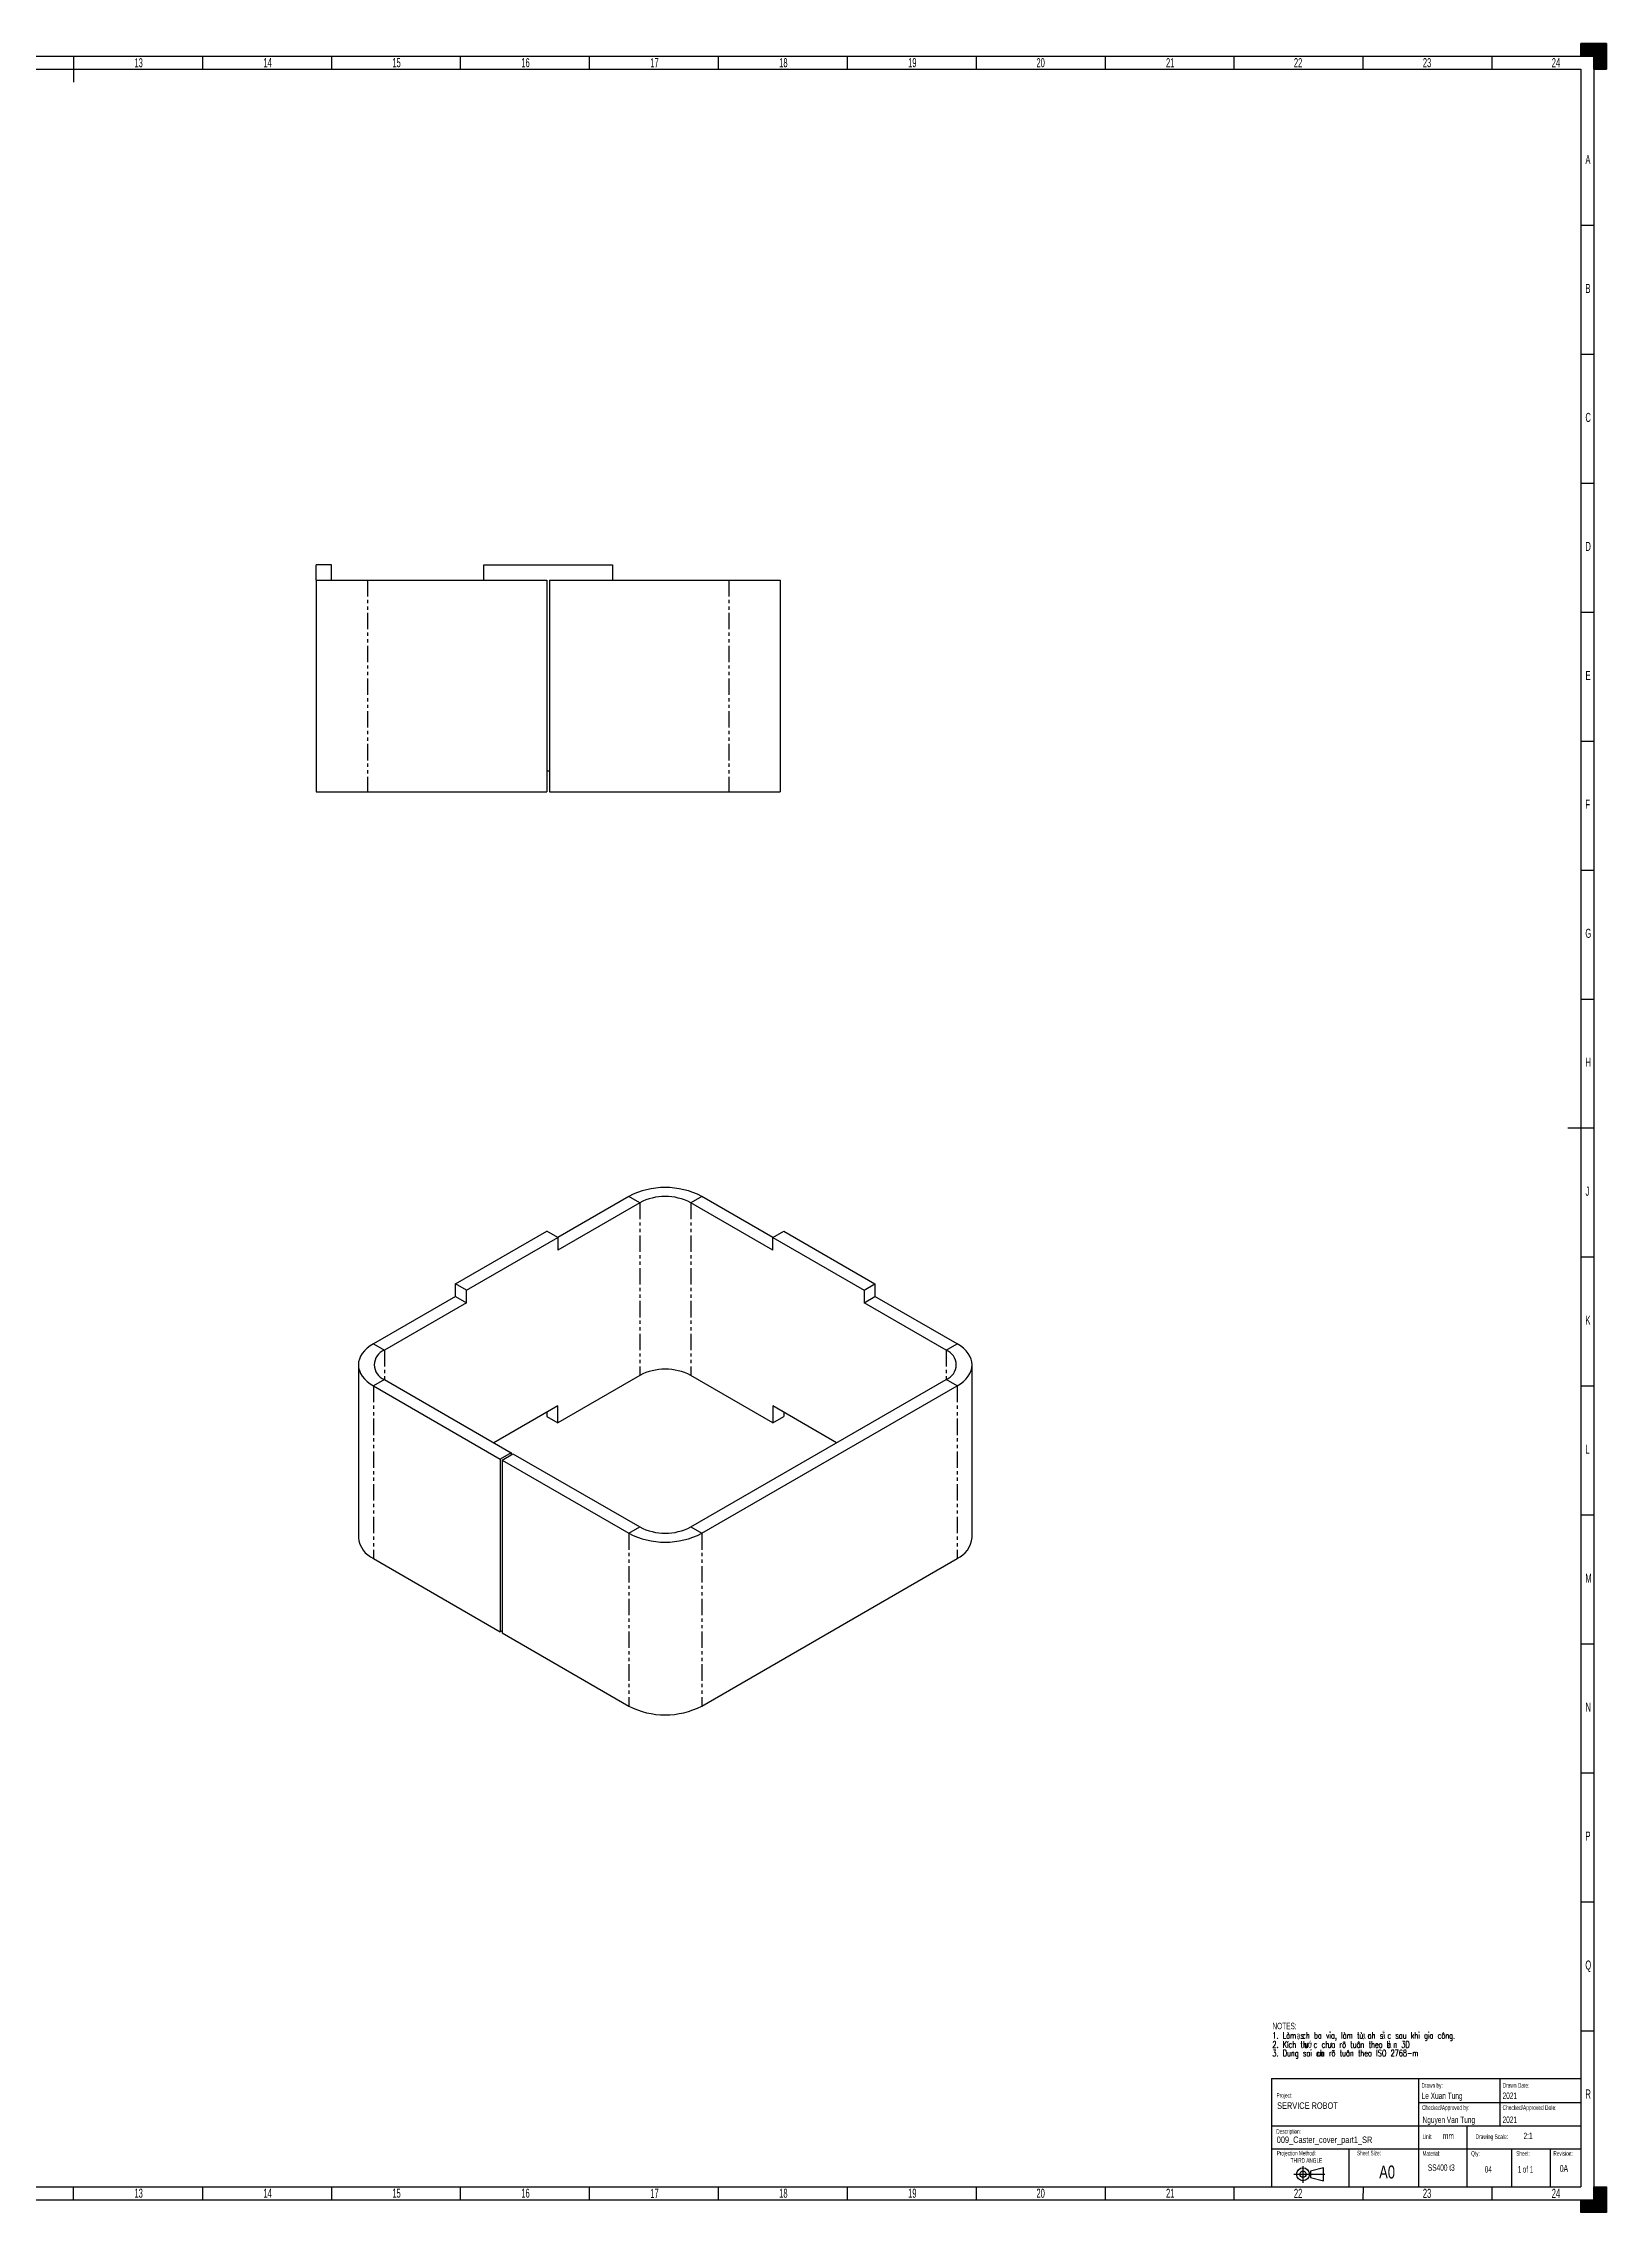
# Model space of a CAD drawing. Extents: x 0 to 1189, y 0 to 841.
# Drawn here: x 583 to 1189, y 0 to 841 of the extents above; entities that cross this region are included whole.
import ezdxf

# ---------------------------------------------------------------- set-up
doc = ezdxf.new("R2010")
doc.units = 0
doc.linetypes.add('PHANTOM', pattern=[12.7, 6.35, -1.27, 1.27, -1.27, 1.27, -1.27])
doc.layers.get('0').update_dxf_attribs({"linetype": 'CONTINUOUS'})
doc.layers.add('BORDER', color=7, linetype='CONTINUOUS')
doc.layers.add('TRIM', color=7, linetype='CONTINUOUS')
doc.styles.add('MtXpl_MS_PGothic', font='txt')
doc.styles.add('SLDTEXTSTYLE0', font='TXT', dxfattribs={"width": 0.605})
doc.styles.add('SLDTEXTSTYLE1', font='TXT', dxfattribs={"width": 0.57})
doc.styles.add('SLDTEXTSTYLE2', font='TXT', dxfattribs={"width": 0.75})
doc.styles.add('SLDTEXTSTYLE3', font='TXT', dxfattribs={"width": 0.605, "bigfont": 'bigfont'})

# ---------------------------------------------------------------- blocks, each defined once
blk = doc.blocks.new('*U15')
at = {"layer": 'TRIM', "linetype": 'CONTINUOUS'}
for p, q in [((1179, 836), (1179, 841)), ((1189, 841), (1189, 836)), ((1184, 831), (1184, 836)), ((1189, 836), (1189, 831))]:
    blk.add_line(p, q, dxfattribs=at)
at = {"layer": 'TRIM', "linetype": 'CONTINUOUS', "extrusion": (0, 0, -1)}
for points in [[(-1179, 841), (-1189, 836), (-1179, 836)], [(-1179, 841), (-1189, 841), (-1189, 836)], [(-1184, 836), (-1189, 831), (-1184, 831)], [(-1184, 836), (-1189, 836), (-1189, 831)]]:
    blk.add_solid(points, dxfattribs=at)
blk = doc.blocks.new('*U16')
at = {"layer": 'TRIM', "linetype": 'CONTINUOUS'}
for p, q in [((1184, 5), (1184, 10)), ((1189, 10), (1189, 5)), ((1179, 0), (1179, 5)), ((1189, 5), (1189, 0))]:
    blk.add_line(p, q, dxfattribs=at)
at = {"layer": 'TRIM', "linetype": 'CONTINUOUS', "extrusion": (0, 0, -1)}
for points in [[(-1184, 10), (-1189, 5), (-1184, 5)], [(-1184, 10), (-1189, 10), (-1189, 5)], [(-1179, 5), (-1189, 0), (-1179, 0)], [(-1179, 5), (-1189, 5), (-1189, 0)]]:
    blk.add_solid(points, dxfattribs=at)
blk = doc.blocks.new('*U40')
at = {"layer": 'BORDER', "color": 7, "style": 'SLDTEXTSTYLE0', "width": 0.605}
blk.add_text('14', height=3.5, dxfattribs=at).set_placement((668.15, 5.74))
blk = doc.blocks.new('*U41')
at = {"layer": 'BORDER', "color": 7, "style": 'SLDTEXTSTYLE0', "width": 0.605}
blk.add_text('15', height=3.5, dxfattribs=at).set_placement((718.15, 5.79))
blk = doc.blocks.new('*U42')
at = {"layer": 'BORDER', "color": 7, "style": 'SLDTEXTSTYLE0', "width": 0.605}
blk.add_text('13', height=3.5, dxfattribs=at).set_placement((618.15, 5.79))
blk = doc.blocks.new('*U43')
at = {"layer": 'BORDER', "color": 7, "style": 'SLDTEXTSTYLE0', "width": 0.605}
blk.add_text('16', height=3.5, dxfattribs=at).set_placement((768.15, 5.79))
blk = doc.blocks.new('*U44')
at = {"layer": 'BORDER', "color": 7, "style": 'SLDTEXTSTYLE0', "width": 0.605}
blk.add_text('19', height=3.5, dxfattribs=at).set_placement((918.15, 5.76))
blk = doc.blocks.new('*U45')
at = {"layer": 'BORDER', "color": 7, "style": 'SLDTEXTSTYLE0', "width": 0.605}
blk.add_text('18', height=3.5, dxfattribs=at).set_placement((868.15, 5.76))
blk = doc.blocks.new('*U46')
at = {"layer": 'BORDER', "color": 7, "style": 'SLDTEXTSTYLE0', "width": 0.605}
blk.add_text('17', height=3.5, dxfattribs=at).set_placement((818.16, 5.73))
blk = doc.blocks.new('*U47')
at = {"layer": 'BORDER', "color": 7, "style": 'SLDTEXTSTYLE0', "width": 0.605}
blk.add_text('22', height=3.5, dxfattribs=at).set_placement((1067.74, 5.73))
blk = doc.blocks.new('*U48')
at = {"layer": 'BORDER', "color": 7, "style": 'SLDTEXTSTYLE0', "width": 0.605}
blk.add_text('21', height=3.5, dxfattribs=at).set_placement((1018.15, 5.76))
blk = doc.blocks.new('*U49')
at = {"layer": 'BORDER', "color": 7, "style": 'SLDTEXTSTYLE0', "width": 0.605}
blk.add_text('20', height=3.5, dxfattribs=at).set_placement((967.91, 5.76))
blk = doc.blocks.new('*U50')
at = {"layer": 'BORDER', "color": 7, "style": 'SLDTEXTSTYLE0', "width": 0.605}
blk.add_text('23', height=3.5, dxfattribs=at).set_placement((1117.74, 5.73))
blk = doc.blocks.new('*U51')
at = {"layer": 'BORDER', "color": 7, "style": 'SLDTEXTSTYLE0', "width": 0.605}
blk.add_text('24', height=3.5, dxfattribs=at).set_placement((1167.73, 5.73))
blk = doc.blocks.new('*U57')
at = {"layer": 'BORDER', "color": 7, "style": 'SLDTEXTSTYLE0', "width": 0.605}
blk.add_text('18', height=3.5, dxfattribs=at).set_placement((868.15, 831.77))
blk = doc.blocks.new('*U58')
at = {"layer": 'BORDER', "color": 7, "style": 'SLDTEXTSTYLE0', "width": 0.605}
blk.add_text('24', height=3.5, dxfattribs=at).set_placement((1167.73, 831.77))
blk = doc.blocks.new('*U59')
at = {"layer": 'BORDER', "color": 7, "style": 'SLDTEXTSTYLE0', "width": 0.605}
blk.add_text('23', height=3.5, dxfattribs=at).set_placement((1117.74, 831.77))
blk = doc.blocks.new('*U60')
at = {"layer": 'BORDER', "color": 7, "style": 'SLDTEXTSTYLE0', "width": 0.605}
blk.add_text('20', height=3.5, dxfattribs=at).set_placement((967.91, 831.77))
blk = doc.blocks.new('*U61')
at = {"layer": 'BORDER', "color": 7, "style": 'SLDTEXTSTYLE0', "width": 0.605}
blk.add_text('21', height=3.5, dxfattribs=at).set_placement((1018.15, 831.77))
blk = doc.blocks.new('*U62')
at = {"layer": 'BORDER', "color": 7, "style": 'SLDTEXTSTYLE0', "width": 0.605}
blk.add_text('22', height=3.5, dxfattribs=at).set_placement((1067.74, 831.77))
blk = doc.blocks.new('*U63')
at = {"layer": 'BORDER', "color": 7, "style": 'SLDTEXTSTYLE0', "width": 0.605}
blk.add_text('19', height=3.5, dxfattribs=at).set_placement((918.15, 831.77))
blk = doc.blocks.new('*U76')
at = {"layer": 'BORDER', "color": 7, "style": 'SLDTEXTSTYLE0', "width": 0.605}
blk.add_text('17', height=3.5, dxfattribs=at).set_placement((818.16, 831.77))
blk = doc.blocks.new('*U77')
at = {"layer": 'BORDER', "color": 7, "style": 'SLDTEXTSTYLE0', "width": 0.605}
blk.add_text('16', height=3.5, dxfattribs=at).set_placement((768.15, 831.77))
blk = doc.blocks.new('*U78')
at = {"layer": 'BORDER', "color": 7, "style": 'SLDTEXTSTYLE0', "width": 0.605}
blk.add_text('15', height=3.5, dxfattribs=at).set_placement((718.15, 831.77))
blk = doc.blocks.new('*U79')
at = {"layer": 'BORDER', "color": 7, "style": 'SLDTEXTSTYLE0', "width": 0.605}
blk.add_text('14', height=3.5, dxfattribs=at).set_placement((668.15, 831.77))
blk = doc.blocks.new('*U80')
at = {"layer": 'BORDER', "color": 7, "style": 'SLDTEXTSTYLE0', "width": 0.605}
blk.add_text('13', height=3.5, dxfattribs=at).set_placement((618.15, 831.74))
blk = doc.blocks.new('*U81')
at = {"layer": 'BORDER', "color": 7, "style": 'SLDTEXTSTYLE0', "width": 0.605}
blk.add_text('A', height=3.5, dxfattribs=at).set_placement((1180.78, 794.24))
blk = doc.blocks.new('*U82')
at = {"layer": 'BORDER', "color": 7, "style": 'SLDTEXTSTYLE0', "width": 0.605}
blk.add_text('F', height=3.5, dxfattribs=at).set_placement((1180.79, 544.24))
blk = doc.blocks.new('*U83')
at = {"layer": 'BORDER', "color": 7, "style": 'SLDTEXTSTYLE0', "width": 0.605}
blk.add_text('E', height=3.5, dxfattribs=at).set_placement((1180.82, 594.24))
blk = doc.blocks.new('*U84')
at = {"layer": 'BORDER', "color": 7, "style": 'SLDTEXTSTYLE0', "width": 0.605}
blk.add_text('D', height=3.5, dxfattribs=at).set_placement((1180.79, 644.24))
blk = doc.blocks.new('*U85')
at = {"layer": 'BORDER', "color": 7, "style": 'SLDTEXTSTYLE0', "width": 0.605}
blk.add_text('C', height=3.5, dxfattribs=at).set_placement((1180.78, 694.24))
blk = doc.blocks.new('*U86')
at = {"layer": 'BORDER', "color": 7, "style": 'SLDTEXTSTYLE0', "width": 0.605}
blk.add_text('B', height=3.5, dxfattribs=at).set_placement((1180.81, 744.24))
blk = doc.blocks.new('*U87')
at = {"layer": 'BORDER', "color": 7, "style": 'SLDTEXTSTYLE0', "width": 0.605}
blk.add_text('G', height=3.5, dxfattribs=at).set_placement((1180.76, 494.24))
blk = doc.blocks.new('*U88')
at = {"layer": 'BORDER', "color": 7, "style": 'SLDTEXTSTYLE0', "width": 0.605}
blk.add_text('H', height=3.5, dxfattribs=at).set_placement((1180.8, 444.24))
blk = doc.blocks.new('*U89')
at = {"layer": 'BORDER', "color": 7, "style": 'SLDTEXTSTYLE0', "width": 0.605}
blk.add_text('J', height=3.5, dxfattribs=at).set_placement((1180.83, 394.24))
blk = doc.blocks.new('*U90')
at = {"layer": 'BORDER', "color": 7, "style": 'SLDTEXTSTYLE0', "width": 0.605}
blk.add_text('K', height=3.5, dxfattribs=at).set_placement((1180.8, 344.24))
blk = doc.blocks.new('*U91')
at = {"layer": 'BORDER', "color": 7, "style": 'SLDTEXTSTYLE0', "width": 0.605}
blk.add_text('L', height=3.5, dxfattribs=at).set_placement((1180.8, 294.24))
blk = doc.blocks.new('*U92')
at = {"layer": 'BORDER', "color": 7, "style": 'SLDTEXTSTYLE0', "width": 0.605}
blk.add_text('M', height=3.5, dxfattribs=at).set_placement((1180.75, 244.24))
blk = doc.blocks.new('*U93')
at = {"layer": 'BORDER', "color": 7, "style": 'SLDTEXTSTYLE0', "width": 0.605}
blk.add_text('P', height=3.5, dxfattribs=at).set_placement((1180.81, 144.24))
blk = doc.blocks.new('*U94')
at = {"layer": 'BORDER', "color": 7, "style": 'SLDTEXTSTYLE0', "width": 0.605}
blk.add_text('Q', height=3.5, dxfattribs=at).set_placement((1180.75, 94.24))
blk = doc.blocks.new('*U95')
at = {"layer": 'BORDER', "color": 7, "style": 'SLDTEXTSTYLE0', "width": 0.605}
blk.add_text('R', height=3.5, dxfattribs=at).set_placement((1180.78, 44.24))
blk = doc.blocks.new('*U96')
at = {"layer": 'BORDER', "color": 7, "style": 'SLDTEXTSTYLE0', "width": 0.605}
blk.add_text('N', height=3.5, dxfattribs=at).set_placement((1180.8, 194.24))
blk = doc.blocks.new('*U97')
at = {"layer": 'BORDER', "style": 'SLDTEXTSTYLE0', "width": 0.605}
blk.add_text('Sheet:', height=1.8, dxfattribs=at).set_placement((1153.95, 22.04))
blk = doc.blocks.new('*U98')
at = {"layer": 'BORDER', "style": 'SLDTEXTSTYLE0', "width": 0.605}
blk.add_text('Revision:', height=1.8, dxfattribs=at).set_placement((1168.36, 22.04))
blk = doc.blocks.new('*U99')
at = {"layer": 'BORDER', "style": 'SLDTEXTSTYLE0', "width": 0.605}
blk.add_text('Material:', height=1.8, dxfattribs=at).set_placement((1117.61, 22.04))
blk = doc.blocks.new('*U100')
at = {"layer": 'BORDER', "style": 'SLDTEXTSTYLE1', "width": 0.57}
blk.add_text('1 of 1', height=2.5, dxfattribs=at).set_placement((1154.54, 15.53))
blk = doc.blocks.new('*U101')
at = {"layer": 'BORDER', "style": 'SLDTEXTSTYLE0', "width": 0.605}
blk.add_text('Checked/Approved by:', height=1.8, dxfattribs=at).set_placement((1117.44, 39.78))
blk = doc.blocks.new('*U102')
at = {"layer": 'BORDER', "color": 0, "style": 'SLDTEXTSTYLE0', "width": 0.605}
blk.add_text('Projection Method:', height=1.8, dxfattribs=at).set_placement((0, 0.52))
blk = doc.blocks.new('*U103')
at = {"layer": 'BORDER', "color": 0, "style": 'SLDTEXTSTYLE0', "width": 0.605}
blk.add_text('THIRD ANGLE', height=1.8, dxfattribs=at).set_placement((5.4, -2.28))
blk = doc.blocks.new('SW_NOTE_0')
for name in ['*U102', '*U103']:
    blk.add_blockref(name, (0, 0))
blk = doc.blocks.new('*U104')
at = {"layer": 'BORDER', "style": 'SLDTEXTSTYLE0', "width": 0.605}
blk.add_text('Sheet Size:', height=1.8, dxfattribs=at).set_placement((1092.18, 22.19))
blk = doc.blocks.new('*U105')
at = {"layer": 'BORDER', "style": 'SLDTEXTSTYLE2', "width": 0.75}
blk.add_text('A0', height=5, dxfattribs=at).set_placement((1100.81, 13.24))
blk = doc.blocks.new('*U106')
at = {"layer": 'BORDER', "style": 'SLDTEXTSTYLE0', "width": 0.605}
blk.add_text('Drawn by:', height=1.8, dxfattribs=at).set_placement((1117.25, 48.42))
blk = doc.blocks.new('*U107')
at = {"layer": 'BORDER', "style": 'SLDTEXTSTYLE0', "width": 0.605}
blk.add_text('Drawn Date:', height=1.8521, dxfattribs=at).set_placement((1148.65, 48.43))
blk = doc.blocks.new('*U108')
at = {"layer": 'BORDER', "style": 'SLDTEXTSTYLE0', "width": 0.605}
blk.add_text('Checked/Approved Date:', height=1.8521, dxfattribs=at).set_placement((1148.65, 39.79))
blk = doc.blocks.new('*U109')
at = {"layer": 'BORDER', "style": 'SLDTEXTSTYLE0', "width": 0.605}
blk.add_text('Drawing Scale:', height=1.8521, dxfattribs=at).set_placement((1138.17, 28.52))
blk = doc.blocks.new('*U110')
at = {"layer": 'BORDER', "style": 'SLDTEXTSTYLE0', "width": 0.605}
blk.add_text('Le Xuan Tung', height=2.5, dxfattribs=at).set_placement((1117.25, 44.06))
blk = doc.blocks.new('*U111')
at = {"layer": 'BORDER', "style": 'SLDTEXTSTYLE0', "width": 0.605}
blk.add_text('2021', height=2.5, dxfattribs=at).set_placement((1148.65, 44.06))
blk = doc.blocks.new('*U112')
at = {"layer": 'BORDER', "style": 'SLDTEXTSTYLE0', "width": 0.605}
blk.add_text('Nguyen Van Tung', height=2.5, dxfattribs=at).set_placement((1117.63, 34.75))
blk = doc.blocks.new('*U113')
at = {"layer": 'BORDER', "style": 'SLDTEXTSTYLE0', "width": 0.605}
blk.add_text('2021', height=2.5, dxfattribs=at).set_placement((1148.65, 34.75))
blk = doc.blocks.new('*U114')
at = {"layer": 'BORDER', "style": 'SLDTEXTSTYLE0', "width": 0.605}
blk.add_text('0A', height=2.646, dxfattribs=at).set_placement((1170.81, 15.8))
blk = doc.blocks.new('*U115')
at = {"layer": 'BORDER', "style": 'SLDTEXTSTYLE0', "width": 0.605}
blk.add_text('2:1', height=2.5, dxfattribs=at).set_placement((1156.78, 28.5))
blk = doc.blocks.new('*U116')
at = {"layer": 'BORDER', "style": 'SLDTEXTSTYLE0', "width": 0.605}
blk.add_text('Qty:', height=1.8, dxfattribs=at).set_placement((1136.48, 22.04))
blk = doc.blocks.new('*U117')
at = {"layer": 'BORDER', "style": 'SLDTEXTSTYLE0', "width": 0.605}
blk.add_text('04', height=2.5, dxfattribs=at).set_placement((1141.73, 15.53))
blk = doc.blocks.new('*U118')
at = {"layer": 'BORDER', "style": 'SLDTEXTSTYLE0', "width": 0.605}
blk.add_text('SS400 t3', height=2.5, dxfattribs=at).set_placement((1119.7, 16.2))
blk = doc.blocks.new('*U119')
at = {"layer": 'BORDER', "style": 'SLDTEXTSTYLE0', "width": 0.605}
blk.add_text('mm', height=2.5, dxfattribs=at).set_placement((1125.57, 28.5))
blk = doc.blocks.new('*U120')
at = {"layer": 'BORDER', "style": 'SLDTEXTSTYLE0', "width": 0.605}
blk.add_text('Unit:', height=1.852, dxfattribs=at).set_placement((1117.65, 28.52))
blk = doc.blocks.new('*U121')
at = {"layer": 'BORDER', "style": 'SLDTEXTSTYLE2', "width": 0.75}
blk.add_text('009_Caster_cover_part1_SR', height=2.5, dxfattribs=at).set_placement((1061.08, 27))
blk = doc.blocks.new('*U122')
at = {"layer": 'BORDER', "style": 'SLDTEXTSTYLE0', "width": 0.605}
blk.add_text('Description:', height=1.8, dxfattribs=at).set_placement((1060.9, 30.58))
blk = doc.blocks.new('*U123')
at = {"layer": 'BORDER', "style": 'SLDTEXTSTYLE2', "width": 0.75}
blk.add_text('SERVICE ROBOT', height=2.5, dxfattribs=at).set_placement((1061.23, 40.23))
blk = doc.blocks.new('*U124')
at = {"layer": 'BORDER', "style": 'SLDTEXTSTYLE0', "width": 0.605}
blk.add_text('Project:', height=1.8, dxfattribs=at).set_placement((1061.01, 44.53))
blk = doc.blocks.new('*U125')
at = {"layer": 'BORDER', "color": 0, "style": 'SLDTEXTSTYLE0', "width": 0.605}
blk.add_text('NOTES:', height=2.5, dxfattribs=at).set_placement((0, 0.72))
blk = doc.blocks.new('*U126')
at = {"layer": 'BORDER', "color": 0, "width": 0.605}
for s, style, p in [('ắ', 'MtXpl_MS_PGothic', (42.41, -2.94)), ('1. Làm s', 'SLDTEXTSTYLE3', (0, -2.94)), ('ạ', 'MtXpl_MS_PGothic', (9.38, -2.94)), ('ch ba via, làm tù c', 'SLDTEXTSTYLE3', (11.58, -2.94)), ('ạ', 'MtXpl_MS_PGothic', (34.77, -2.94)), ('nh s', 'SLDTEXTSTYLE3', (36.97, -2.94)), ('c sau khi gia công.', 'SLDTEXTSTYLE3', (44.61, -2.94))]:
    blk.add_text(s, height=2.5, dxfattribs=dict(at, style=style)).set_placement(p)
blk = doc.blocks.new('*U127')
at = {"layer": 'BORDER', "color": 0, "width": 0.605}
for s, style, p in [('2. Kích th', 'SLDTEXTSTYLE3', (0, -6.44)), ('ư', 'SLDTEXTSTYLE3', (12.4, -6.44)), ('ớ', 'MtXpl_MS_PGothic', (13.82, -6.44)), ('c ch', 'SLDTEXTSTYLE3', (16.02, -6.44)), ('ư', 'SLDTEXTSTYLE3', (21.46, -6.44)), ('a rõ tuân theo b', 'SLDTEXTSTYLE3', (22.88, -6.44)), ('ả', 'MtXpl_MS_PGothic', (44.66, -6.44)), ('n 3D', 'SLDTEXTSTYLE3', (46.86, -6.44))]:
    blk.add_text(s, height=2.5, dxfattribs=dict(at, style=style)).set_placement(p)
blk = doc.blocks.new('*U128')
at = {"layer": 'BORDER', "color": 0, "style": 'SLDTEXTSTYLE3', "width": 0.605}
for s, p in [('3. Dung sai ch', (0, -9.79)), ('ư', (17.34, -9.79)), ('a rõ tuân theo ISO 2768-m', (18.76, -9.79))]:
    blk.add_text(s, height=2.5, dxfattribs=at).set_placement(p)
blk = doc.blocks.new('SW_NOTE_1')
for name in ['*U125', '*U126', '*U127', '*U128']:
    blk.add_blockref(name, (0, 0))

msp = doc.modelspace()

# ---------------------------------------------------------------- linework, layer by layer
at = {"color": 7, "linetype": 'CONTINUOUS'}
for p, q in [((694.562, 638.881), (688.562, 638.881)), ((688.562, 632.881), (688.562, 638.881)), ((688.562, 632.881), (688.562, 550.881)), ((688.562, 632.881), (708.562, 632.881)), ((694.562, 632.881), (694.562, 638.881)), ((708.562, 632.881), (778.062, 632.881)), ((753.562, 632.881), (753.562, 638.881)), ((753.562, 638.881), (803.562, 638.881)), ((778.062, 632.881), (778.062, 550.881)), ((779.062, 632.881), (779.062, 550.881)), ((779.062, 632.881), (848.562, 632.881)), ((803.562, 638.881), (803.562, 632.881)), ((848.562, 632.881), (868.562, 632.881)), ((868.562, 632.881), (868.562, 550.881)), ((779.062, 558.881), (778.062, 558.881)), ((688.562, 550.881), (708.562, 550.881)), ((708.562, 550.881), (778.062, 550.881)), ((779.062, 550.881), (848.562, 550.881)), ((848.562, 550.881), (868.562, 550.881)), ((809.832, 393.993), (782.255, 378.073)), ((814.074, 391.544), (782.255, 373.174)), ((865.693, 373.174), (833.873, 391.544)), ((865.693, 378.073), (838.116, 393.993)), ((742.657, 360.113), (778.012, 380.523)), ((782.255, 378.074), (778.012, 380.523)), ((865.693, 378.074), (869.936, 380.523)), ((869.936, 380.523), (905.291, 360.113)), ((746.899, 357.663), (782.255, 378.074)), ((782.255, 378.074), (782.255, 373.174)), ((865.693, 373.174), (865.693, 378.074)), ((865.693, 378.074), (901.048, 357.663)), ((742.657, 355.213), (710.837, 336.844)), ((746.899, 357.663), (742.657, 360.113)), ((742.657, 355.213), (742.657, 360.113)), ((742.657, 355.213), (746.899, 352.764)), ((746.899, 352.764), (746.899, 357.663)), ((901.048, 357.663), (905.291, 360.113)), ((901.048, 357.663), (901.048, 352.764)), ((901.048, 352.764), (905.291, 355.213)), ((905.291, 360.113), (905.291, 355.213)), ((937.111, 336.844), (905.291, 355.213)), ((746.899, 352.764), (715.079, 334.395)), ((932.868, 334.395), (901.048, 352.764)), ((704.979, 328.68), (704.979, 261.724)), ((942.969, 261.724), (942.969, 328.68)), ((710.837, 320.516), (759.981, 292.146)), ((715.079, 322.965), (764.223, 294.595)), ((814.074, 324.587), (782.255, 306.218)), ((865.693, 306.218), (833.873, 324.587)), ((833.873, 265.817), (932.868, 322.965)), ((838.116, 263.368), (937.111, 320.516)), ((782.255, 312.75), (757.514, 298.468)), ((782.255, 306.218), (782.255, 312.75)), ((890.433, 298.468), (865.693, 312.75)), ((865.693, 312.75), (865.693, 306.218)), ((778.012, 310.301), (778.012, 308.667)), ((778.012, 308.667), (782.255, 306.218)), ((865.693, 306.218), (869.936, 308.667)), ((869.936, 310.301), (869.936, 308.667)), ((764.223, 294.595), (759.981, 292.146)), ((764.223, 294.595), (764.223, 293.779)), ((759.981, 292.146), (759.981, 225.19)), ((760.688, 291.738), (764.93, 294.187)), ((760.688, 291.738), (809.832, 263.368)), ((760.688, 291.738), (760.688, 224.781)), ((764.93, 294.187), (814.074, 265.817)), ((710.837, 253.56), (759.981, 225.19)), ((838.116, 196.411), (937.111, 253.56)), ((760.688, 225.598), (759.981, 225.19)), ((760.688, 224.781), (809.832, 196.411))]:
    msp.add_line(p, q, dxfattribs=at)
at = {"color": 8, "linetype": 'PHANTOM'}
for p, q in [((708.562, 632.881), (708.562, 550.881)), ((848.562, 632.881), (848.562, 550.881)), ((814.074, 391.544), (809.832, 393.993)), ((814.074, 391.544), (814.074, 324.587)), ((838.116, 393.993), (833.873, 391.544)), ((833.873, 391.544), (833.873, 324.587)), ((710.837, 336.844), (715.079, 334.395)), ((932.868, 334.395), (937.111, 336.844)), ((715.079, 334.395), (715.079, 322.965)), ((932.868, 334.395), (932.868, 322.965)), ((715.079, 322.965), (710.837, 320.516)), ((710.837, 320.516), (710.837, 253.56)), ((937.111, 320.516), (932.868, 322.965)), ((937.111, 320.516), (937.111, 253.56)), ((809.832, 263.368), (814.074, 265.817)), ((809.832, 263.368), (809.832, 196.411)), ((833.873, 265.817), (838.116, 263.368)), ((838.116, 263.368), (838.116, 196.411))]:
    msp.add_line(p, q, dxfattribs=at)
at = {"color": 7, "linetype": 'CONTINUOUS', "flags": 128}
for points in [[(710.837, 336.844), (709.519, 336.005), (708.349, 335.095), (707.34, 334.123), (706.501, 333.099), (705.84, 332.032), (705.363, 330.933), (705.075, 329.812), (704.979, 328.68), (705.075, 327.549), (705.363, 326.428), (705.84, 325.329), (706.501, 324.262), (707.34, 323.238), (708.349, 322.266), (709.519, 321.356), (710.837, 320.516)], [(937.111, 320.516), (938.429, 321.356), (939.598, 322.266), (940.607, 323.238), (941.446, 324.262), (942.108, 325.329), (942.584, 326.428), (942.872, 327.549), (942.969, 328.68), (942.872, 329.812), (942.584, 330.933), (942.108, 332.032), (941.446, 333.099), (940.607, 334.123), (939.598, 335.095), (938.429, 336.005), (937.111, 336.844)]]:
    msp.add_lwpolyline(points, dxfattribs=at)
at = {"color": 7, "linetype": 'CONTINUOUS'}
for centre, radius, start, end in [((823.974, 366.699), 30.74, 62.609672, 117.390328), ((823.974, 372.507), 21.457, 62.524312, 117.475688), ((717.288, 328.68), 6.127, 111.134123, 248.865877), ((930.659, 328.68), 6.127, 291.134123, 68.865877), ((823.974, 305.551), 21.457, 62.524312, 117.475688), ((714.988, 262.722), 10.059, 185.694799, 245.625342), ((823.974, 290.662), 30.74, 242.609672, 297.390328), ((823.974, 284.853), 21.457, 242.524312, 297.475688), ((932.96, 262.722), 10.059, 294.374658, 354.305201), ((823.974, 223.705), 30.74, 242.609672, 297.390328)]:
    msp.add_arc(centre, radius, start, end, dxfattribs=at)
at = {"layer": 'BORDER'}
for p, q in [((15, 836), (1184, 836)), ((594.5, 836), (594.5, 826)), ((644.5, 836), (644.5, 831)), ((694.5, 836), (694.5, 831)), ((744.5, 836), (744.5, 831)), ((794.5, 836), (794.5, 831)), ((844.5, 836), (844.5, 831)), ((894.5, 836), (894.5, 831)), ((944.5, 836), (944.5, 831)), ((994.5, 836), (994.5, 831)), ((1044.5, 836), (1044.5, 831)), ((1094.5, 836), (1094.5, 831)), ((1144.5, 836), (1144.5, 831)), ((1184, 836), (1184, 5)), ((20, 831), (1179, 831)), ((1179, 831), (1179, 10)), ((1179, 770.5), (1184, 770.5)), ((1179, 720.5), (1184, 720.5)), ((1179, 670.5), (1184, 670.5)), ((1179, 620.5), (1184, 620.5)), ((1179, 570.5), (1184, 570.5)), ((1179, 520.5), (1184, 520.5)), ((1179, 470.5), (1184, 470.5)), ((1184, 420.5), (1174, 420.5)), ((1179, 370.5), (1184, 370.5)), ((1179, 320.5), (1184, 320.5)), ((1179, 270.5), (1184, 270.5)), ((1179, 220.5), (1184, 220.5)), ((1179, 170.5), (1184, 170.5)), ((1179, 120.5), (1184, 120.5)), ((1179, 70.5), (1184, 70.5)), ((1059.036, 52), (1179.036, 52)), ((1116.054, 52), (1116.054, 10)), ((1147.57, 52), (1147.57, 33.57)), ((1179, 42.57), (1116.054, 42.57)), ((1116.054, 33.57), (1059.036, 33.57)), ((1179.086, 33.57), (1116.054, 33.57)), ((1089.036, 24.57), (1059, 24.57)), ((1071.256, 18.043), (1071.256, 11.589)), ((1116.054, 24.57), (1089.036, 24.57)), ((1089.036, 24.57), (1089.036, 10)), ((20, 10), (1179, 10)), ((594.5, 5), (594.5, 10)), ((644.5, 10), (644.5, 5)), ((694.5, 10), (694.5, 5)), ((744.5, 10), (744.5, 5)), ((794.5, 10), (794.5, 5)), ((844.5, 10), (844.5, 5)), ((894.5, 10), (894.5, 5)), ((944.5, 10), (944.5, 5)), ((994.5, 10), (994.5, 5)), ((1044.5, 10), (1044.5, 5)), ((1067.715, 14.866), (1079.728, 14.866)), ((1094.538, 10), (1094.475, 5)), ((1144.5, 10), (1144.5, 5)), ((15, 5), (1184, 5))]:
    msp.add_line(p, q, dxfattribs=at)
at = {"layer": 'BORDER', "linetype": 'CONTINUOUS'}
for p, q in [((1059.036, 52), (1059.036, 10)), ((1134.981, 10), (1134.981, 33.57)), ((1079.156, 17.366), (1074.156, 16.116)), ((1079.156, 12.366), (1079.156, 17.366)), ((1179, 24.57), (1116.054, 24.57)), ((1152.2, 10), (1152.2, 24.57)), ((1167.2, 10), (1167.2, 24.57)), ((1074.156, 16.116), (1074.156, 13.616)), ((1074.156, 13.616), (1079.156, 12.366))]:
    msp.add_line(p, q, dxfattribs=at)
for radius in [2.5, 1.25]:
    msp.add_circle((1071.256, 14.866), radius, dxfattribs=at)
at = {"layer": 'TRIM'}
for p, q in [((1179, 841), (1179, 836)), ((1189, 841), (1179, 841)), ((1189, 831), (1189, 841)), ((1179, 836), (1184, 836)), ((1184, 836), (1184, 831)), ((1184, 831), (1189, 831)), ((1184, 5), (1184, 10)), ((1184, 10), (1189, 10)), ((1189, 10), (1189, 0)), ((1179, 0), (1179, 5)), ((1179, 5), (1184, 5)), ((1189, 0), (1179, 0))]:
    msp.add_line(p, q, dxfattribs=at)

# ---------------------------------------------------------------- block references
for name in ['*U80', '*U79', '*U78', '*U77', '*U76', '*U57', '*U63', '*U60', '*U61', '*U62', '*U59', '*U58', '*U81', '*U86', '*U85', '*U84', '*U83', '*U82', '*U87', '*U88', '*U89', '*U90', '*U91', '*U92', '*U96', '*U93', '*U94', '*U124', '*U123', '*U106', '*U110', '*U111', '*U107', '*U95', '*U101', '*U112', '*U108', '*U113', '*U122', '*U121', '*U120', '*U119', '*U109', '*U115', '*U104', '*U105', '*U99', '*U118', '*U116', '*U117', '*U97', '*U100', '*U98', '*U114', '*U42', '*U40', '*U41', '*U43', '*U46', '*U45', '*U44', '*U49', '*U48', '*U47', '*U50', '*U51']:
    msp.add_blockref(name, (0, 0))
at = {"layer": 'BORDER'}
for name, p in [('SW_NOTE_1', (1059.39, 70.381)), ('SW_NOTE_0', (1061.071, 21.626))]:
    msp.add_blockref(name, p, dxfattribs=at)
at = {"layer": 'TRIM', "linetype": 'CONTINUOUS'}
for name in ['*U15', '*U16']:
    msp.add_blockref(name, (0, 0), dxfattribs=at)

doc.saveas('drawing.dxf')
